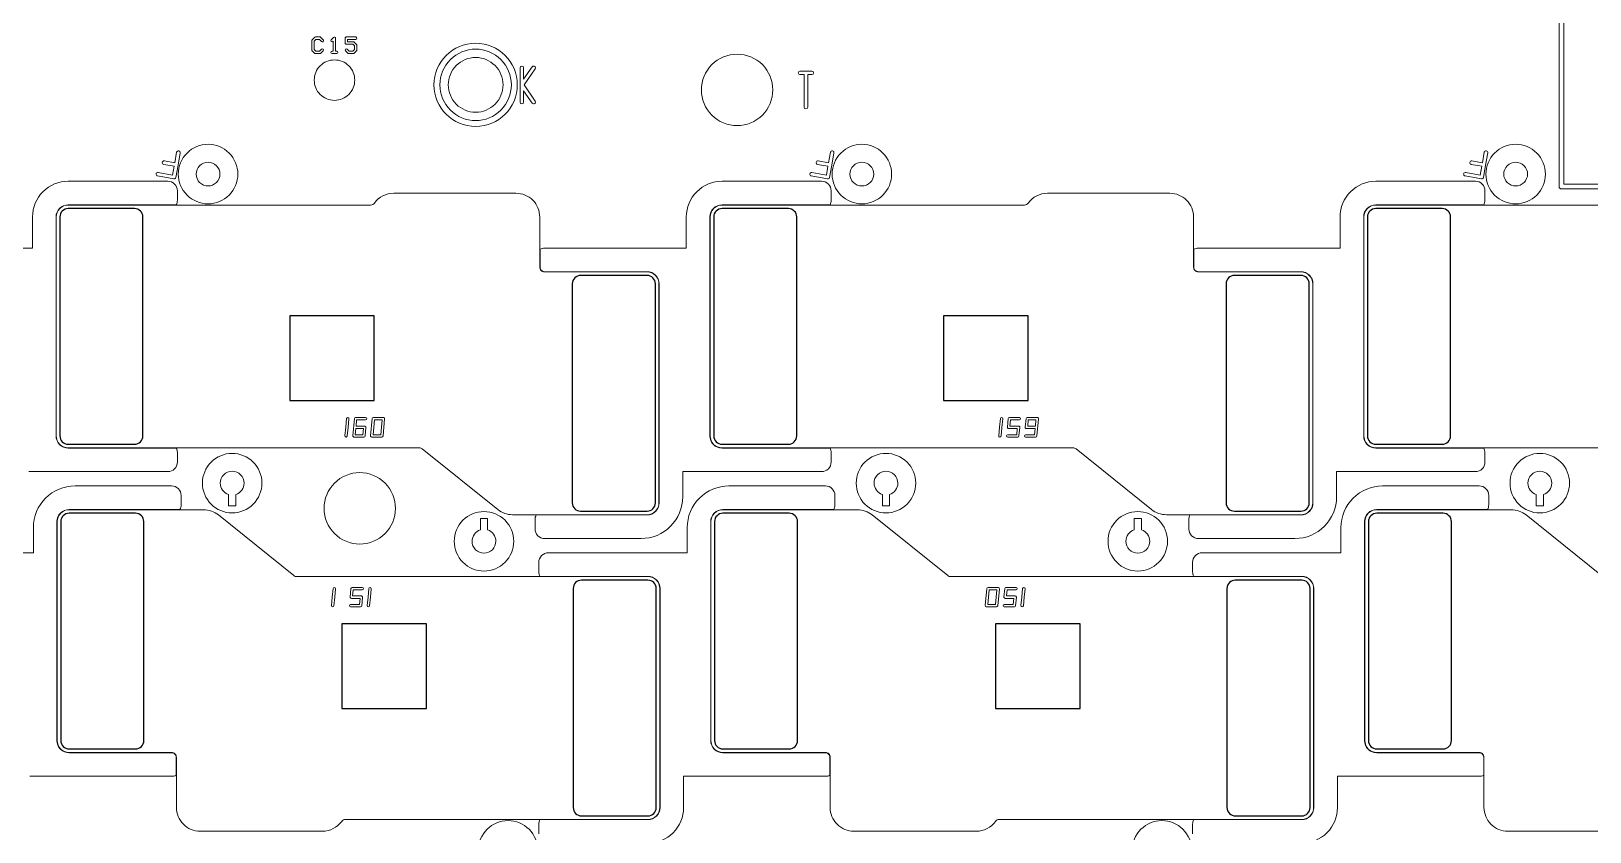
# Model space of a CAD drawing. Extents: x 2541 to 3941, y 2348 to 3338.
# Drawn here: x 3494.3 to 3559.8, y 2979.1 to 3012.8 of the extents above; entities that cross this region are included whole.
import ezdxf

# ---------------------------------------------------------------- set-up
doc = ezdxf.new("R2010")
doc.units = 0
doc.layers.get('0').update_dxf_attribs({"lineweight": 0})
doc.layers.add('barcodea-b_layer1', color=2, linetype='Continuous')
doc.layers.add('susa-b_layer0', color=1, linetype='Continuous')

msp = doc.modelspace()

# ---------------------------------------------------------------- linework, layer by layer
msp.add_line((3507.01208, 3011.83136), (3507.11142, 3011.83136))
at = {"linetype": 'Continuous'}
for points in [[(3567.16854, 3006.24272), (3567.16854, 3014.74272, 0.414228), (3567.06854, 3014.84272), (3558.56854, 3014.84272, 0.414228), (3558.46854, 3014.74272), (3558.46854, 3006.24272, 0.414228), (3558.56854, 3006.14272), (3567.06854, 3006.14272, 0.414228)], [(3506.54611, 3011.94534, 1), (3506.4754, 3012.01605), (3506.39071, 3011.93136), (3506.23346, 3011.93136), (3506.16341, 3012.0014), (3506.16341, 3012.35733), (3506.23346, 3012.42738), (3506.39071, 3012.42738), (3506.4754, 3012.34269, 1), (3506.54611, 3012.4134), (3506.44693, 3012.51258, 0.200121), (3506.41142, 3012.52738), (3506.21275, 3012.52738, 0.200121), (3506.17724, 3012.51258), (3506.07821, 3012.41355, 0.200121), (3506.06341, 3012.37804), (3506.06341, 3011.98069, 0.200121), (3506.07821, 3011.94518), (3506.17724, 3011.84616, 0.200121), (3506.21275, 3011.83136), (3506.41142, 3011.83136, 0.200121), (3506.44693, 3011.84616)], [(3507.96076, 3011.98069), (3507.96076, 3012.17937, 0.200121), (3507.94596, 3012.21488), (3507.84693, 3012.31391, 0.200121), (3507.81142, 3012.32871), (3507.56341, 3012.32871), (3507.56341, 3012.42738), (3507.91076, 3012.42738, 1), (3507.91076, 3012.52738), (3507.51341, 3012.52738, 0.414253), (3507.46341, 3012.47738), (3507.46341, 3012.27871, 0.414253), (3507.51341, 3012.22871), (3507.79071, 3012.22871), (3507.86076, 3012.15866), (3507.86076, 3012.0014), (3507.79071, 3011.93136), (3507.63346, 3011.93136), (3507.54876, 3012.01605, 1), (3507.47805, 3011.94534), (3507.57724, 3011.84616, 0.200121), (3507.61275, 3011.83136), (3507.81142, 3011.83136, 0.200121), (3507.84693, 3011.84616), (3507.94596, 3011.94518, 0.200121)], [(3514.44795, 3010.51688, -0.414215), (3512.94795, 3009.01688, -0.414215), (3511.44795, 3010.51688, -0.414215), (3512.94795, 3012.01688, -0.414215)], [(3525.43333, 3010.30591, 0.414215), (3523.93333, 3011.80591, 0.414215), (3522.43333, 3010.30591, 0.414215), (3523.93333, 3008.80591, 0.414215)], [(3507.86733, 3010.71471, 0.414215), (3507.01733, 3011.56471, 0.414215), (3506.16733, 3010.71471, 0.414215), (3507.01733, 3009.86471, 0.414215)], [(3514.09795, 3010.51688, 0.414215), (3512.94795, 3011.66688, 0.414215), (3511.79795, 3010.51688, 0.414215), (3512.94795, 3009.36688, 0.414215)], [(3527.07236, 3010.94583, 1), (3527.07236, 3011.09583), (3526.82401, 3011.09583), (3526.57567, 3011.09583, 1), (3526.57567, 3010.94583), (3526.74901, 3010.94583), (3526.74901, 3009.58043, 1), (3526.89901, 3009.58043), (3526.89901, 3010.94583)], [(3502.9551, 3006.76785, 0.414215), (3501.7051, 3008.01785, 0.414215), (3500.4551, 3006.76785, 0.414215), (3501.7051, 3005.51785, 0.414215)], [(3530.4251, 3006.76785, 0.414215), (3529.1751, 3008.01785, 0.414215), (3527.9251, 3006.76785, 0.414215), (3529.1751, 3005.51785, 0.414215)], [(3557.8951, 3006.76785, 0.414215), (3556.6451, 3008.01785, 0.414215), (3555.3951, 3006.76785, 0.414215), (3556.6451, 3005.51785, 0.414215)], [(3500.5333, 3007.65563, 1), (3500.38558, 3007.68168), (3500.30804, 3007.24194), (3499.8683, 3007.31948, 1), (3499.84226, 3007.17176), (3500.282, 3007.09422), (3500.21748, 3006.72834), (3499.60654, 3006.83606, 1), (3499.5805, 3006.68834), (3500.2653, 3006.56759, 0.414237), (3500.35218, 3006.62843), (3500.44268, 3007.14169), (3500.4428, 3007.14237)], [(3502.2051, 3006.76785, -0.414217), (3501.7051, 3006.26785, -0.414217), (3501.2051, 3006.76785, -0.414217), (3501.7051, 3007.26785, -0.414217)], [(3528.0033, 3007.65563, 1), (3527.85558, 3007.68168), (3527.77804, 3007.24194), (3527.3383, 3007.31948, 1), (3527.31226, 3007.17176), (3527.752, 3007.09422), (3527.68748, 3006.72834), (3527.07654, 3006.83606, 1), (3527.0505, 3006.68834), (3527.7353, 3006.56759, 0.414237), (3527.82218, 3006.62843), (3527.91268, 3007.14169), (3527.9128, 3007.14237)], [(3529.6751, 3006.76785, -0.414217), (3529.1751, 3006.26785, -0.414217), (3528.6751, 3006.76785, -0.414217), (3529.1751, 3007.26785, -0.414217)], [(3555.4733, 3007.65563, 1), (3555.32558, 3007.68168), (3555.24804, 3007.24194), (3554.8083, 3007.31948, 1), (3554.78226, 3007.17176), (3555.222, 3007.09422), (3555.15748, 3006.72834), (3554.54654, 3006.83606, 1), (3554.5205, 3006.68834), (3555.2053, 3006.56759, 0.414237), (3555.29218, 3006.62843), (3555.38268, 3007.14169), (3555.3828, 3007.14237)], [(3557.1451, 3006.76785, -0.414217), (3556.6451, 3006.26785, -0.414217), (3556.1451, 3006.76785, -0.414217), (3556.6451, 3007.26785, -0.414217)], [(3520.64959, 2992.957), (3520.64959, 3002.15688, 0.414219), (3520.14947, 3002.65701), (3515.84249, 3002.65701, -0.414223), (3515.64249, 3002.85701), (3515.64249, 3004.96181, 0.414215), (3514.64249, 3005.9618), (3509.5056, 3005.9618, 0.24029), (3508.69596, 3005.5492, -0.240069), (3508.53453, 3005.46701), (3495.82948, 3005.46701, 0.414366), (3495.3296, 3004.96689), (3495.3296, 2995.76701, 0.414365), (3495.82948, 2995.26688), (3510.57901, 2995.26688, -0.170771), (3510.70422, 2995.22284), (3513.87516, 2992.6771, 0.170765), (3514.50127, 2992.45688), (3520.14947, 2992.45688, 0.414218)], [(3527.88437, 2994.66688), (3527.88437, 2995.06688, 0.124386), (3527.83636, 2995.25688), (3523.29948, 2995.25688, -0.414365), (3522.7896, 2995.76701), (3522.7896, 3004.96688, -0.414366), (3523.29948, 3005.47701), (3527.83636, 3005.47701, 0.124392), (3527.88437, 3005.66701), (3527.88437, 3006.06701, 0.414218), (3527.48437, 3006.46701), (3523.29948, 3006.46701, 0.414364), (3521.7996, 3004.96638), (3521.7996, 3003.65701), (3515.84249, 3003.65701, 0.124388), (3515.65249, 3003.60901), (3515.65249, 3002.85701, 0.414224), (3515.84249, 3002.66701), (3520.14947, 3002.66701, -0.414218), (3520.65959, 3002.15688), (3520.65959, 2992.957, -0.414217), (3520.14947, 2992.44688), (3515.4905, 2992.44688, 0.124388), (3515.44249, 2992.25688), (3515.44249, 2991.85688, 0.414218), (3515.84249, 2991.45688), (3519.89959, 2991.45688, 0.414215), (3521.64959, 2993.20688), (3521.64959, 2994.26688), (3527.48437, 2994.26688, 0.414218)], [(3548.11959, 2992.957), (3548.11959, 3002.15688, 0.414219), (3547.61947, 3002.65701), (3543.31249, 3002.65701, -0.414223), (3543.11249, 3002.85701), (3543.11249, 3004.96181, 0.414215), (3542.11249, 3005.9618), (3536.9756, 3005.9618, 0.24029), (3536.16596, 3005.5492, -0.240069), (3536.00453, 3005.46701), (3523.29948, 3005.46701, 0.414366), (3522.7996, 3004.96689), (3522.7996, 2995.76701, 0.414365), (3523.29948, 2995.26688), (3538.04901, 2995.26688, -0.170771), (3538.17422, 2995.22284), (3541.34516, 2992.6771, 0.170765), (3541.97127, 2992.45688), (3547.61947, 2992.45688, 0.414218)], [(3555.35437, 2994.66688), (3555.35437, 2995.06688, 0.124386), (3555.30636, 2995.25688), (3550.76948, 2995.25688, -0.414365), (3550.2596, 2995.76701), (3550.2596, 3004.96688, -0.414366), (3550.76948, 3005.47701), (3555.30636, 3005.47701, 0.124392), (3555.35437, 3005.66701), (3555.35437, 3006.06701, 0.414218), (3554.95437, 3006.46701), (3550.76948, 3006.46701, 0.414364), (3549.2696, 3004.96638), (3549.2696, 3003.65701), (3543.31249, 3003.65701, 0.124388), (3543.12249, 3003.60901), (3543.12249, 3002.85701, 0.414224), (3543.31249, 3002.66701), (3547.61947, 3002.66701, -0.414218), (3548.12959, 3002.15688), (3548.12959, 2992.957, -0.414217), (3547.61947, 2992.44688), (3542.9605, 2992.44688, 0.124388), (3542.91249, 2992.25688), (3542.91249, 2991.85688, 0.414218), (3543.31249, 2991.45688), (3547.36959, 2991.45688, 0.414215), (3549.11959, 2993.20688), (3549.11959, 2994.26688), (3554.95437, 2994.26688, 0.414218)], [(3575.58959, 2992.957), (3575.58959, 3002.15688, 0.414219), (3575.08947, 3002.65701), (3570.78249, 3002.65701, -0.414223), (3570.58249, 3002.85701), (3570.58249, 3004.96181, 0.414215), (3569.58249, 3005.9618), (3564.4456, 3005.9618, 0.24029), (3563.63596, 3005.5492, -0.240069), (3563.47453, 3005.46701), (3550.76948, 3005.46701, 0.414366), (3550.2696, 3004.96689), (3550.2696, 2995.76701, 0.414365), (3550.76948, 2995.26688), (3565.51901, 2995.26688, -0.170771), (3565.64422, 2995.22284), (3568.81516, 2992.6771, 0.170765), (3569.44127, 2992.45688), (3575.08947, 2992.45688, 0.414218)], [(3507.62475, 2996.48429, 1), (3507.5252, 2996.49383), (3507.49076, 2996.1343), (3507.45633, 2995.77478, 1), (3507.55587, 2995.76524), (3507.59031, 2996.12477)], [(3508.34031, 2996.12477, 0.443552), (3508.29036, 2996.17953), (3507.9237, 2996.17953), (3507.94856, 2996.43906), (3508.32497, 2996.43906, 1), (3508.32497, 2996.53906), (3507.90329, 2996.53906, 0.387555), (3507.85335, 2996.49383), (3507.78447, 2995.77478, 0.443552), (3507.83442, 2995.72001), (3508.25592, 2995.72001, 0.387555), (3508.30587, 2995.76524)], [(3509.12475, 2996.48429, 0.443552), (3509.0748, 2996.53906), (3508.65329, 2996.53906, 0.387555), (3508.60335, 2996.49383), (3508.53447, 2995.77478, 0.443552), (3508.58442, 2995.72001), (3509.00592, 2995.72001, 0.387555), (3509.05587, 2995.76524)], [(3535.09475, 2996.48429, 1), (3534.9952, 2996.49383), (3534.96076, 2996.1343), (3534.92633, 2995.77478, 1), (3535.02587, 2995.76524), (3535.06031, 2996.12477)], [(3535.81031, 2996.12477, 0.443552), (3535.76036, 2996.17953), (3535.3937, 2996.17953), (3535.41856, 2996.43906), (3535.79497, 2996.43906, 1), (3535.79497, 2996.53906), (3535.37329, 2996.53906, 0.387555), (3535.32335, 2996.49383), (3535.28891, 2996.1343, 0.443552), (3535.33886, 2996.07953), (3535.70552, 2996.07953), (3535.68066, 2995.82001), (3535.30425, 2995.82001, 1), (3535.30425, 2995.72001), (3535.72592, 2995.72001, 0.387555), (3535.77587, 2995.76524)], [(3536.59475, 2996.48429, 0.443552), (3536.5448, 2996.53906), (3536.12329, 2996.53906, 0.387555), (3536.07335, 2996.49383), (3536.03891, 2996.1343, 0.443552), (3536.08886, 2996.07953), (3536.45552, 2996.07953), (3536.43066, 2995.82001), (3536.05425, 2995.82001, 1), (3536.05425, 2995.72001), (3536.47592, 2995.72001, 0.387555), (3536.52587, 2995.76524)], [(3503.96768, 2993.783, 0.414215), (3502.71768, 2995.033, 0.414215), (3501.46768, 2993.783, 0.414215), (3502.71768, 2992.533, 0.414215)], [(3531.43768, 2993.783, 0.414215), (3530.18768, 2995.033, 0.414215), (3528.93768, 2993.783, 0.414215), (3530.18768, 2992.533, 0.414215)], [(3558.90768, 2993.783, 0.414215), (3557.65768, 2995.033, 0.414215), (3556.40768, 2993.783, 0.414215), (3557.65768, 2992.533, 0.414215)], [(3503.21768, 2993.783, -0.327542), (3502.86768, 2993.30603), (3502.86768, 2992.83185), (3502.56768, 2992.83185), (3502.56768, 2993.30603, -0.327544), (3502.21768, 2993.783, -0.414217), (3502.71768, 2994.283, -0.414217)], [(3509.57976, 2992.72498, 0.414215), (3508.07976, 2994.22498, 0.414215), (3506.57976, 2992.72498, 0.414215), (3508.07976, 2991.22498, 0.414215)], [(3530.68768, 2993.783, -0.327542), (3530.33768, 2993.30603), (3530.33768, 2992.83185), (3530.03768, 2992.83185), (3530.03768, 2993.30603, -0.327544), (3529.68768, 2993.783, -0.414217), (3530.18768, 2994.283, -0.414217)], [(3558.15768, 2993.783, -0.327542), (3557.80768, 2993.30603), (3557.80768, 2992.83185), (3557.50768, 2992.83185), (3557.50768, 2993.30603, -0.327544), (3557.15768, 2993.783, -0.414217), (3557.65768, 2994.283, -0.414217)], [(3520.68629, 2980.15687), (3520.68629, 2989.35675, 0.414365), (3520.18642, 2989.85688), (3505.43689, 2989.85688, -0.170771), (3505.31168, 2989.90092), (3502.14074, 2992.44666, 0.170765), (3501.51463, 2992.66688), (3495.86643, 2992.66688, 0.414218), (3495.3663, 2992.16676), (3495.3663, 2982.96688, 0.414219), (3495.86643, 2982.46675), (3500.17341, 2982.46675, -0.414223), (3500.37341, 2982.26675), (3500.37341, 2980.16195, 0.414215), (3501.3734, 2979.16196), (3506.5103, 2979.16196, 0.24029), (3507.31994, 2979.57456, -0.240069), (3507.48137, 2979.65675), (3520.18642, 2979.65675, 0.414366)], [(3514.54822, 2991.34076, 0.414215), (3513.29822, 2992.59076, 0.414215), (3512.04822, 2991.34076, 0.414215), (3513.29822, 2990.09076, 0.414215)], [(3513.79822, 2991.34076, -0.414217), (3513.29822, 2990.84076, -0.414217), (3512.79822, 2991.34076, -0.327542), (3513.14822, 2991.81773), (3513.14822, 2992.29191), (3513.44822, 2992.29191), (3513.44822, 2991.81773, -0.327544)], [(3548.15629, 2980.15687), (3548.15629, 2989.35675, 0.414365), (3547.65642, 2989.85688), (3532.90689, 2989.85688, -0.170771), (3532.78168, 2989.90092), (3529.61074, 2992.44666, 0.170765), (3528.98463, 2992.66688), (3523.33643, 2992.66688, 0.414218), (3522.8363, 2992.16676), (3522.8363, 2982.96688, 0.414219), (3523.33643, 2982.46675), (3527.64341, 2982.46675, -0.414223), (3527.84341, 2982.26675), (3527.84341, 2980.16195, 0.414215), (3528.8434, 2979.16196), (3533.9803, 2979.16196, 0.24029), (3534.78994, 2979.57456, -0.240069), (3534.95137, 2979.65675), (3547.65642, 2979.65675, 0.414366)], [(3542.01822, 2991.34076, 0.414215), (3540.76822, 2992.59076, 0.414215), (3539.51822, 2991.34076, 0.414215), (3540.76822, 2990.09076, 0.414215)], [(3541.26822, 2991.34076, -0.414217), (3540.76822, 2990.84076, -0.414217), (3540.26822, 2991.34076, -0.327542), (3540.61822, 2991.81773), (3540.61822, 2992.29191), (3540.91822, 2992.29191), (3540.91822, 2991.81773, -0.327544)], [(3575.62629, 2980.15687), (3575.62629, 2989.35675, 0.414365), (3575.12642, 2989.85688), (3560.37689, 2989.85688, -0.170771), (3560.25168, 2989.90092), (3557.08074, 2992.44666, 0.170765), (3556.45463, 2992.66688), (3550.80643, 2992.66688, 0.414218), (3550.3063, 2992.16676), (3550.3063, 2982.96688, 0.414219), (3550.80643, 2982.46675), (3555.11341, 2982.46675, -0.414223), (3555.31341, 2982.26675), (3555.31341, 2980.16195, 0.414215), (3556.3134, 2979.16196), (3561.4503, 2979.16196, 0.24029), (3562.25994, 2979.57456, -0.240069), (3562.42137, 2979.65675), (3575.12642, 2979.65675, 0.414366)], [(3507.05957, 2989.34898, 1), (3506.96003, 2989.35852), (3506.92559, 2988.99899), (3506.89115, 2988.63947, 1), (3506.9907, 2988.62993), (3507.02513, 2988.98946)], [(3508.19699, 2988.98946, 0.443552), (3508.14704, 2989.04423), (3507.78038, 2989.04423), (3507.80524, 2989.30375), (3508.18165, 2989.30375, 1), (3508.18165, 2989.40375), (3507.75997, 2989.40375, 0.387555), (3507.71003, 2989.35852), (3507.67559, 2988.99899, 0.443552), (3507.72554, 2988.94423), (3508.0922, 2988.94423), (3508.06734, 2988.6847), (3507.69092, 2988.6847, 1), (3507.69092, 2988.5847), (3508.1126, 2988.5847, 0.387555), (3508.16255, 2988.62993)], [(3508.55957, 2989.34898, 1), (3508.46003, 2989.35852), (3508.42559, 2988.99899), (3508.39115, 2988.63947, 1), (3508.4907, 2988.62993), (3508.52513, 2988.98946)], [(3534.95142, 2989.34898, 0.443552), (3534.90148, 2989.40375), (3534.47997, 2989.40375, 0.387555), (3534.43003, 2989.35852), (3534.36115, 2988.63947, 0.443552), (3534.4111, 2988.5847), (3534.8326, 2988.5847, 0.387555), (3534.88255, 2988.62993)], [(3535.66699, 2988.98946, 0.443552), (3535.61704, 2989.04423), (3535.25038, 2989.04423), (3535.27524, 2989.30375), (3535.65165, 2989.30375, 1), (3535.65165, 2989.40375), (3535.22997, 2989.40375, 0.387555), (3535.18003, 2989.35852), (3535.14559, 2988.99899, 0.443552), (3535.19554, 2988.94423), (3535.5622, 2988.94423), (3535.53734, 2988.6847), (3535.16092, 2988.6847, 1), (3535.16092, 2988.5847), (3535.5826, 2988.5847, 0.387555), (3535.63255, 2988.62993)], [(3536.02957, 2989.34898, 1), (3535.93003, 2989.35852), (3535.89559, 2988.99899), (3535.86115, 2988.63947, 1), (3535.9607, 2988.62993), (3535.99513, 2988.98946)], [(3515.5608, 2978.35591, 0.414215), (3514.3108, 2979.60591, 0.414215), (3513.0608, 2978.35591, 0.414215), (3514.3108, 2977.10591, 0.414215)], [(3543.0308, 2978.35591, 0.414215), (3541.7808, 2979.60591, 0.414215), (3540.5308, 2978.35591, 0.414215), (3541.7808, 2977.10591, 0.414215)]]:
    msp.add_lwpolyline(points, format="xyb", close=True, dxfattribs=at)
for points in [[(3566.96854, 3006.34272), (3558.66854, 3006.34272), (3558.66854, 3014.64272), (3566.96854, 3014.64272)], [(3508.23552, 2996.07953), (3508.21066, 2995.82001), (3507.88926, 2995.82001), (3507.91412, 2996.07953)], [(3509.01996, 2996.43906), (3508.99076, 2996.1343), (3508.96066, 2995.82001), (3508.63926, 2995.82001), (3508.66845, 2996.12477), (3508.69856, 2996.43906)], [(3536.48996, 2996.43906), (3536.4651, 2996.17953), (3536.1437, 2996.17953), (3536.16856, 2996.43906)], [(3534.84663, 2989.30375), (3534.81744, 2988.99899), (3534.78734, 2988.6847), (3534.46594, 2988.6847), (3534.49513, 2988.98946), (3534.52524, 2989.30375)]]:
    msp.add_lwpolyline(points, close=True, dxfattribs=at)
for points in [[(3507.11142, 3011.83136, 1), (3507.11142, 3011.93136), (3507.06208, 3011.93136), (3507.06208, 3012.47738, 0.669786), (3506.97657, 3012.51258), (3506.87739, 3012.4134, 1), (3506.9481, 3012.34269), (3506.96208, 3012.35667)], [(3506.96208, 3012.35667), (3506.96208, 3011.93136), (3506.91275, 3011.93136, 1), (3506.91275, 3011.83136), (3507.01208, 3011.83136)], [(3514.96528, 3010.75245), (3514.96528, 3011.2318, 1), (3514.81528, 3011.2318), (3514.81528, 3009.7914, 1), (3514.96528, 3009.7914), (3514.96528, 3010.27074)], [(3515.44871, 3009.83398), (3514.98139, 3010.5116), (3515.44871, 3011.18922, 1), (3515.32523, 3011.27438), (3514.96528, 3010.75245)], [(3514.96528, 3010.27074), (3515.32523, 3009.74882, 1), (3515.44871, 3009.83398)], [(3494.17959, 2994.26688), (3500.01437, 2994.26688, 0.414218), (3500.41437, 2994.66688), (3500.41437, 2995.06688, 0.124386), (3500.36636, 2995.25688), (3495.82948, 2995.25688, -0.414365), (3495.3196, 2995.76701), (3495.3196, 3004.96688, -0.414366), (3495.82948, 3005.47701), (3500.36636, 3005.47701, 0.124392), (3500.41437, 3005.66701), (3500.41437, 3006.06701, 0.414218), (3500.01437, 3006.46701), (3495.82948, 3006.46701, 0.414364), (3494.3296, 3004.96638), (3494.3296, 3003.65701), (3488.37249, 3003.65701, 0.124388)], [(3494.21629, 2981.46675), (3500.17341, 2981.46675, 0.124386), (3500.36341, 2981.51475), (3500.36341, 2982.26675, 0.414224), (3500.17341, 2982.45675), (3495.86643, 2982.45675, -0.414218), (3495.3563, 2982.96688), (3495.3563, 2992.16676, -0.414217), (3495.86643, 2992.67688), (3500.5254, 2992.67688, 0.124392), (3500.57341, 2992.86688), (3500.57341, 2993.26688, 0.414218), (3500.17341, 2993.66688), (3496.1163, 2993.66688, 0.414215), (3494.3663, 2991.91688), (3494.3663, 2990.85688), (3488.53153, 2990.85688, 0.414218)], [(3520.18642, 2978.65675, 0.414364), (3521.68629, 2980.15738), (3521.68629, 2981.46675), (3527.64341, 2981.46675, 0.124386), (3527.83341, 2981.51475), (3527.83341, 2982.26675, 0.414224), (3527.64341, 2982.45675), (3523.33643, 2982.45675, -0.414218), (3522.8263, 2982.96688), (3522.8263, 2992.16676, -0.414217), (3523.33643, 2992.67688), (3527.9954, 2992.67688, 0.124392), (3528.04341, 2992.86688), (3528.04341, 2993.26688, 0.414218), (3527.64341, 2993.66688), (3523.5863, 2993.66688, 0.414215), (3521.8363, 2991.91688), (3521.8363, 2990.85688), (3516.00153, 2990.85688, 0.414218), (3515.60153, 2990.45688), (3515.60153, 2990.05688, 0.124388), (3515.64953, 2989.86688), (3520.18642, 2989.86688, -0.414365), (3520.69629, 2989.35675), (3520.69629, 2980.15688, -0.414366), (3520.18642, 2979.64675), (3515.64953, 2979.64675, 0.124388), (3515.60153, 2979.45675), (3515.60153, 2979.05675, 0.414218)], [(3547.65642, 2978.65675, 0.414364), (3549.15629, 2980.15738), (3549.15629, 2981.46675), (3555.11341, 2981.46675, 0.124386), (3555.30341, 2981.51475), (3555.30341, 2982.26675, 0.414224), (3555.11341, 2982.45675), (3550.80643, 2982.45675, -0.414218), (3550.2963, 2982.96688), (3550.2963, 2992.16676, -0.414217), (3550.80643, 2992.67688), (3555.4654, 2992.67688, 0.124392), (3555.51341, 2992.86688), (3555.51341, 2993.26688, 0.414218), (3555.11341, 2993.66688), (3551.0563, 2993.66688, 0.414215), (3549.3063, 2991.91688), (3549.3063, 2990.85688), (3543.47153, 2990.85688, 0.414218), (3543.07153, 2990.45688), (3543.07153, 2990.05688, 0.124388), (3543.11953, 2989.86688), (3547.65642, 2989.86688, -0.414365), (3548.16629, 2989.35675), (3548.16629, 2980.15688, -0.414366), (3547.65642, 2979.64675), (3543.11953, 2979.64675, 0.124388), (3543.07153, 2979.45675), (3543.07153, 2979.05675, 0.414218)]]:
    msp.add_lwpolyline(points, format="xyb", dxfattribs=at)
msp.add_circle((3512.94795, 3010.51688), 1.75)
at = {"layer": 'barcodea-b_layer1', "linetype": 'Continuous'}
for points in [[(3508.69, 2997.25748), (3508.69, 3000.81348), (3505.134, 3000.81348), (3505.134, 2997.25748)], [(3536.16, 2997.25748), (3536.16, 3000.81348), (3532.604, 3000.81348), (3532.604, 2997.25748)], [(3510.88189, 2984.31028), (3510.88189, 2987.86628), (3507.32589, 2987.86628), (3507.32589, 2984.31028)], [(3538.35189, 2984.31028), (3538.35189, 2987.86628), (3534.79589, 2987.86628), (3534.79589, 2984.31028)]]:
    msp.add_lwpolyline(points, close=True, dxfattribs=at)
at = {"layer": 'susa-b_layer0', "linetype": 'Continuous'}
for points in [[(3498.96955, 2995.76701), (3498.96955, 3004.96714, 0.414221), (3498.61954, 3005.31715), (3495.82958, 3005.31715, 0.414218), (3495.47959, 3004.96714), (3495.47959, 2995.76726, 0.414197), (3495.82958, 2995.41725), (3498.61954, 2995.41725, 0.414007)], [(3526.43955, 2995.76701), (3526.43955, 3004.96714, 0.414221), (3526.08954, 3005.31715), (3523.29958, 3005.31715, 0.414218), (3522.94959, 3004.96714), (3522.94959, 2995.76726, 0.414197), (3523.29958, 2995.41725), (3526.08954, 2995.41725, 0.414007)], [(3553.90955, 2995.76701), (3553.90955, 3004.96714, 0.414221), (3553.55954, 3005.31715), (3550.76958, 3005.31715, 0.414218), (3550.41959, 3004.96714), (3550.41959, 2995.76726, 0.414197), (3550.76958, 2995.41725), (3553.55954, 2995.41725, 0.414007)], [(3520.49948, 2992.957), (3520.49948, 3002.15714, 0.414221), (3520.14947, 3002.50715), (3517.35951, 3002.50715, 0.414218), (3517.00952, 3002.15714), (3517.00952, 2992.95726, 0.414197), (3517.35951, 2992.60725), (3520.14947, 2992.60725, 0.414007)], [(3547.96948, 2992.957), (3547.96948, 3002.15714, 0.414221), (3547.61947, 3002.50715), (3544.82951, 3002.50715, 0.414218), (3544.47952, 3002.15714), (3544.47952, 2992.95726, 0.414197), (3544.82951, 2992.60725), (3547.61947, 2992.60725, 0.414007)], [(3499.00638, 2982.96662), (3499.00638, 2992.1665, 0.414197), (3498.65639, 2992.51651), (3495.86643, 2992.51651, 0.414007), (3495.51642, 2992.16676), (3495.51642, 2982.96662, 0.414221), (3495.86643, 2982.61661), (3498.65639, 2982.61661, 0.414218)], [(3526.47638, 2982.96662), (3526.47638, 2992.1665, 0.414197), (3526.12639, 2992.51651), (3523.33643, 2992.51651, 0.414007), (3522.98642, 2992.16676), (3522.98642, 2982.96662, 0.414221), (3523.33643, 2982.61661), (3526.12639, 2982.61661, 0.414218)], [(3553.94638, 2982.96662), (3553.94638, 2992.1665, 0.414197), (3553.59639, 2992.51651), (3550.80643, 2992.51651, 0.414007), (3550.45642, 2992.16676), (3550.45642, 2982.96662, 0.414221), (3550.80643, 2982.61661), (3553.59639, 2982.61661, 0.414218)], [(3520.53631, 2980.15662), (3520.53631, 2989.3565, 0.414197), (3520.18632, 2989.70651), (3517.39636, 2989.70651, 0.414007), (3517.04635, 2989.35675), (3517.04635, 2980.15662, 0.414221), (3517.39636, 2979.80661), (3520.18632, 2979.80661, 0.414218)], [(3548.00631, 2980.15662), (3548.00631, 2989.3565, 0.414197), (3547.65632, 2989.70651), (3544.86636, 2989.70651, 0.414007), (3544.51635, 2989.35675), (3544.51635, 2980.15662, 0.414221), (3544.86636, 2979.80661), (3547.65632, 2979.80661, 0.414218)]]:
    msp.add_lwpolyline(points, format="xyb", close=True, dxfattribs=at)

doc.saveas('drawing.dxf')
